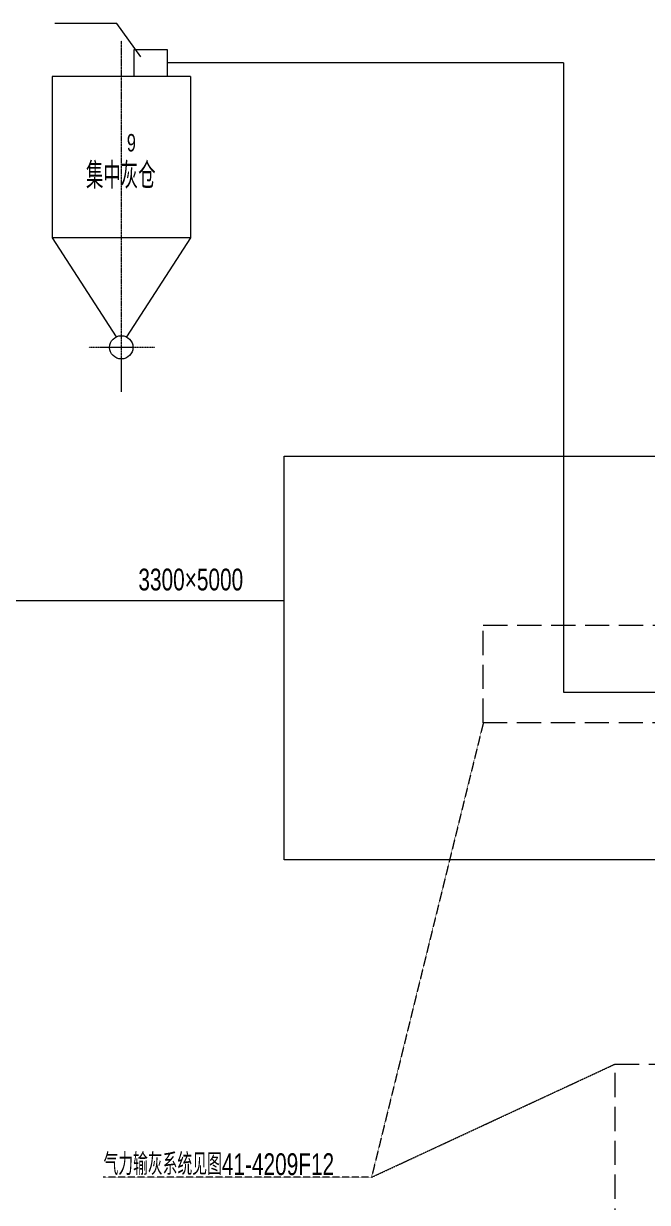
# Model space of a CAD drawing. Header units: millimetres. Extents: x -705761 to 1364679, y -410401 to 446404.
# Drawn here: x -530242 to -517366, y 84231 to 108579 of the extents above; entities that cross this region are included whole.
import ezdxf
from ezdxf.enums import TextEntityAlignment as Align

# ---------------------------------------------------------------- set-up
doc = ezdxf.new("R2010")
doc.units = ezdxf.units.MM
for name, pattern in [('DASH', [0.35, 0.25, -0.1]), ('DGN Style 4', [2.461354, 1.229908, -0.614954, 0.001537, -0.614954]), ('点画线', [18, 12, -2, 2, -2])]:
    doc.linetypes.add(name, pattern=pattern)
for name, color, linetype, lineweight in [('中心线层', 1, '点画线', 18), ('图框', 7, 'Continuous', 13), ('细实线', 3, 'Continuous', 30), ('缺省', 7, 'Continuous', 0)]:
    doc.layers.add(name, color=color, linetype=linetype, lineweight=lineweight)
doc.styles.add('1 100', font='BSDI_XW.shx', dxfattribs={"width": 0.7, "height": 500, "bigfont": 'BSDI_HZ.shx'})
doc.styles.add('H225', font='bsdi_xw.shx', dxfattribs={"width": 0.7, "height": 225, "bigfont": 'bsdi_hz.shx'})
doc.styles.add('首钢设计院H4', font='BSDI_XW.shx', dxfattribs={"width": 0.7, "height": 0.004, "bigfont": 'BSDI_HZ.shx'})

msp = doc.modelspace()

# ---------------------------------------------------------------- linework, layer by layer
at = {"color": 4, "lineweight": 15}
for p, q in [((-519100.87, 107767.15), (-527278.15, 107767.15)), ((-519100.87, 107767.15), (-519100.87, 94771.19)), ((-519100.87, 94771.19), (-496794.7, 94771.19))]:
    msp.add_line(p, q, dxfattribs=at)
at = {"lineweight": 15}
for p, q in [((-526795.54, 107489.39), (-529654.4, 107489.39)), ((-529654.4, 107489.39), (-529654.4, 104150.59)), ((-526795.54, 107489.39), (-526795.54, 104150.59)), ((-526795.54, 104150.59), (-529654.4, 104150.59)), ((-529654.4, 104150.59), (-528328.93, 102109.07)), ((-526795.54, 104150.59), (-528121.01, 102109.07)), ((-528224.97, 101651.36), (-528224.97, 100976.29))]:
    msp.add_line(p, q, dxfattribs=at)
msp.add_lwpolyline([(-527963.11, 108044.91), (-527278.15, 108044.91), (-527278.15, 107489.39), (-527963.11, 107489.39)], close=True, dxfattribs=at)
msp.add_circle((-528224.97, 101892.02), 240.66, dxfattribs=at)
at = {"layer": '中心线层', "color": 1, "linetype": 'DGN Style 4', "lineweight": 15, "ltscale": 0.05}
for p, q in [((-528224.97, 108221.45), (-528224.97, 101211.86)), ((-527535.01, 101892.02), (-528896.37, 101892.02))]:
    msp.add_line(p, q, dxfattribs=at)
at = {"layer": '图框', "linetype": 'DASH', "lineweight": 15, "ltscale": 10}
for p, q in [((-520753.17, 94136.24), (-523061.17, 84750.24)), ((-523061.17, 84750.24), (-518034.17, 87088.24)), ((-523061.17, 84750.24), (-528602.17, 84750.24))]:
    msp.add_line(p, q, dxfattribs=at)
at = {"layer": '图框', "linetype": 'DASH', "lineweight": 15, "ltscale": 2000}
for points in [[(-520753.17, 96156.24), (-496459.17, 96156.24), (-496459.17, 94136.24), (-520753.17, 94136.24)], [(-518034.17, 87088.24), (-495921.17, 87088.24), (-495921.17, 75204.24), (-518034.17, 75204.24)]]:
    msp.add_lwpolyline(points, close=True, dxfattribs=at)
at = {"layer": '细实线', "color": 7, "lineweight": 15}
for p, q in [((-528315.48, 108579.14), (-529598.29, 108579.14)), ((-527820.64, 107894.4), (-528315.48, 108579.14)), ((-524862.26, 91307.04), (-524862.26, 99640.93)), ((-524862.26, 99640.93), (-513236.81, 99640.93)), ((-524862.26, 96656.22), (-544082.68, 96656.22)), ((-513236.81, 91307.04), (-524862.26, 91307.04))]:
    msp.add_line(p, q, dxfattribs=at)

# ---------------------------------------------------------------- texts
at = {"layer": '图框', "color": 7, "linetype": 'Continuous', "lineweight": 15, "style": '1 100', "width": 0.7}
msp.add_text('集中灰仓', height=540, dxfattribs=at).set_placement((-528235.75, 105439.61), align=Align.MIDDLE_CENTER)
at = {"layer": '细实线', "color": 7, "lineweight": 15, "style": '首钢设计院H4', "width": 0.7}
msp.add_text('9', height=360, dxfattribs=at).set_placement((-528017.13, 106117.82), align=Align.MIDDLE_CENTER)
at = {"layer": '缺省', "color": 7, "lineweight": 15, "style": 'H225', "width": 0.714286}
msp.add_text('3300×5000', height=450, dxfattribs=at).set_placement((-526791.32, 97096.12), align=Align.MIDDLE_CENTER)
msp.add_text('气力输灰系统见图41-4209F12', height=450, dxfattribs=at).set_placement((-528593.2, 85020.24), align=Align.MIDDLE_LEFT)

doc.saveas('drawing.dxf')
